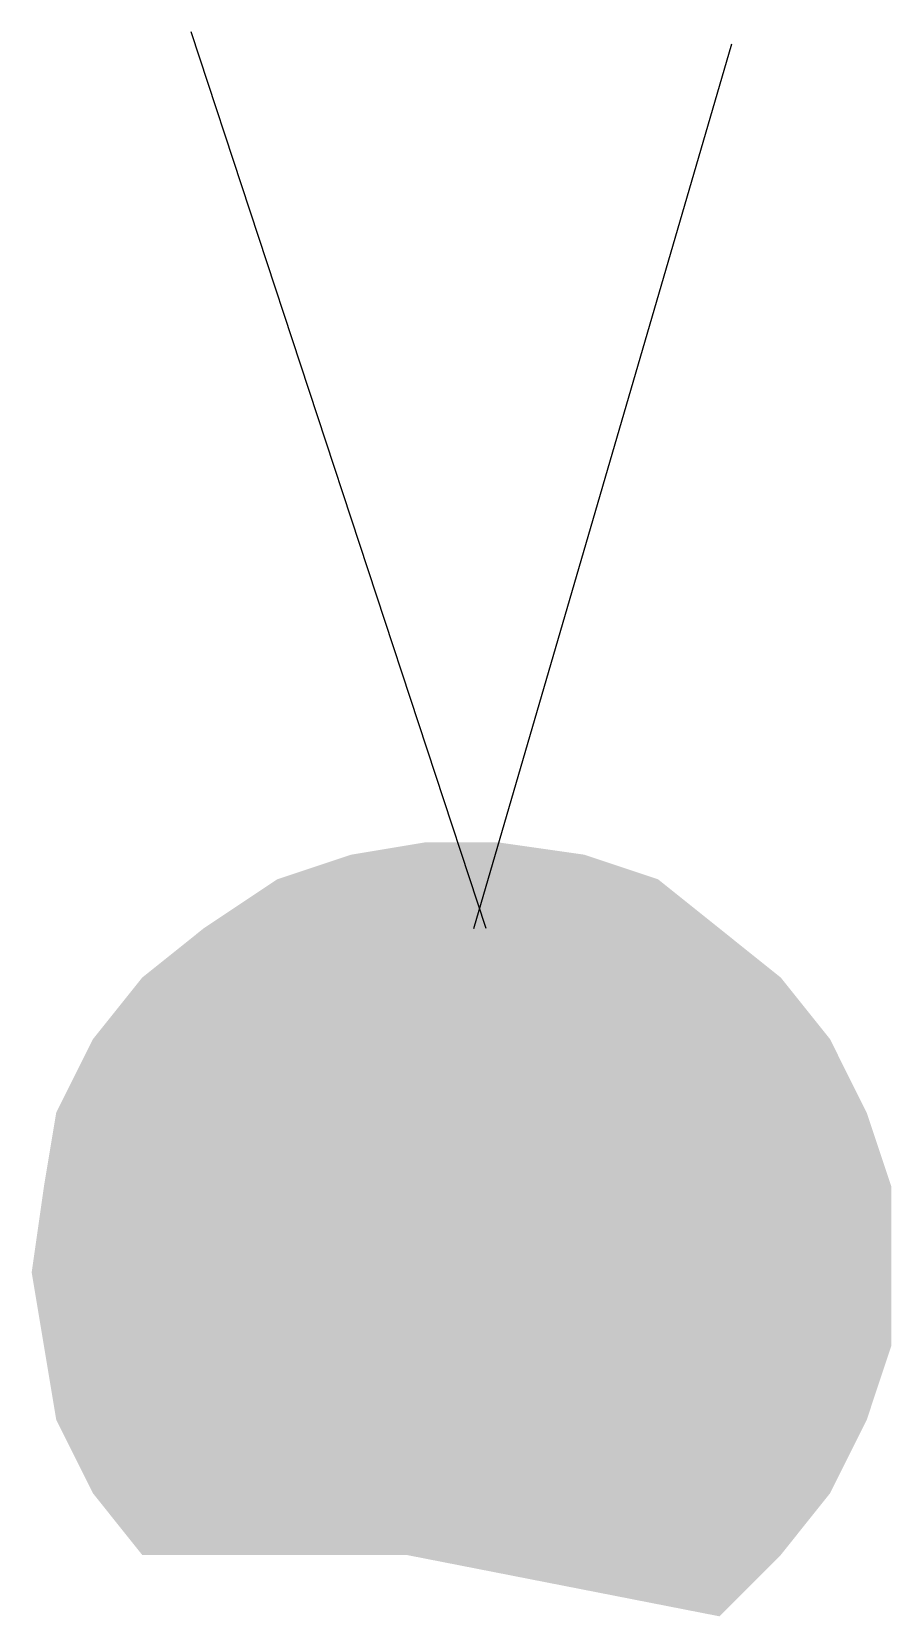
# Model space of a CAD drawing. Header units: millimetres. Extents: x -203 to 241, y -400 to 419.
import ezdxf

# ---------------------------------------------------------------- set-up
doc = ezdxf.new("R2010")
doc.units = ezdxf.units.MM
doc.header["$MEASUREMENT"] = 0
doc.layers.add('PDF_Geometry', color=7, linetype='Continuous', true_color=0xfd8379)
doc.layers.add('PDF_Solid Fills', color=7, linetype='Continuous', true_color=0xffffff)

msp = doc.modelspace()

# ---------------------------------------------------------------- linework, layer by layer
at = {"layer": 'PDF_Geometry', "color": 1, "lineweight": 25}
for points in [[(31.75, -44.45), (-120.65, 419.09)], [(25.4, -44.45), (158.75, 412.74)]]:
    msp.add_lwpolyline(points, dxfattribs=at)
at = {"layer": 'PDF_Solid Fills', "color": 1, "transparency": 33554559}
for points in [[(0, 0), (82.55, -6.35), (-38.1, -6.35)], [(38.1, 0), (0, 0), (82.55, -6.35)], [(-38.1, -6.35), (120.65, -19.05), (-76.2, -19.05)], [(82.55, -6.35), (-38.1, -6.35), (120.65, -19.05)], [(-76.2, -19.05), (152.4, -44.45), (-114.3, -44.45)], [(120.65, -19.05), (-76.2, -19.05), (152.4, -44.45)], [(-114.3, -44.45), (184.15, -69.85), (-146.05, -69.85)], [(152.4, -44.45), (-114.3, -44.45), (184.15, -69.85)], [(-146.05, -69.85), (209.54, -101.6), (-171.45, -101.6)], [(184.15, -69.85), (-146.05, -69.85), (209.54, -101.6)], [(-171.45, -101.6), (228.59, -139.7), (-190.5, -139.7)], [(209.54, -101.6), (-171.45, -101.6), (228.59, -139.7)], [(-190.5, -139.7), (241.29, -177.8), (-196.85, -177.8)], [(228.59, -139.7), (-190.5, -139.7), (241.29, -177.8)], [(-196.85, -177.8), (241.29, -222.24), (-203.19, -222.24)], [(241.29, -177.8), (-196.85, -177.8), (241.29, -222.24)], [(241.29, -222.24), (-203.19, -222.24), (241.29, -260.34)], [(-203.19, -222.24), (241.29, -260.34), (-196.85, -260.34)], [(241.29, -260.34), (-196.85, -260.34), (228.59, -298.44)], [(-196.85, -260.34), (228.59, -298.44), (-190.5, -298.44)], [(228.59, -298.44), (-190.5, -298.44), (209.54, -336.54)], [(-190.5, -298.44), (209.54, -336.54), (-171.45, -336.54)], [(209.54, -336.54), (-171.45, -336.54), (184.15, -368.29)], [(-171.45, -336.54), (184.15, -368.29), (-146.05, -368.29)], [(184.15, -368.29), (-171.45, -336.54), (152.4, -400.04)]]:
    msp.add_solid(points, dxfattribs=at)

doc.saveas('drawing.dxf')
